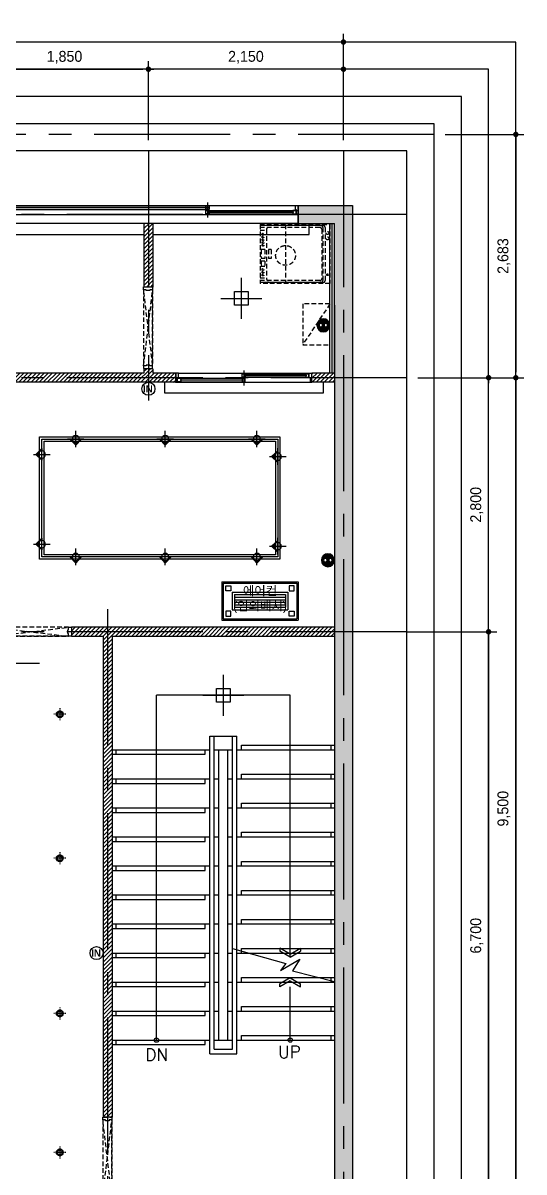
# Model space of a CAD drawing. Header units: millimetres. Extents: x -224448 to 1592092, y -164641 to 319001.
# Drawn here: x 291769 to 297292, y 86008 to 98672 of the extents above; entities that cross this region are included whole.
import ezdxf
from ezdxf.enums import TextEntityAlignment as Align

# ---------------------------------------------------------------- set-up
doc = ezdxf.new("R2010")
doc.units = ezdxf.units.MM
doc.linetypes.add('CENTER2', pattern=[1.125, 0.75, -0.125, 0.125, -0.125])
doc.linetypes.add('HIDDEN', pattern=[9.525, 6.35, -3.175])
doc.layers.get('Defpoints').update_dxf_attribs({"color": 35})
for name, color, linetype in [('ARREA', 1, 'Continuous'), ('DIM', 3, 'Continuous'), ('FUR', 6, 'Continuous'), ('I-CL-LIT', 7, 'Continuous'), ('I-LIGHT', 1, 'Continuous'), ('I_CON', 2, 'Continuous'), ('I_FUR', 6, 'Continuous'), ('I_HAT', 8, 'Continuous'), ('I_TXT', 7, 'Continuous'), ('I_WALL', 3, 'Continuous'), ('I_WIN', 5, 'Continuous')]:
    doc.layers.add(name, color=color, linetype=linetype)
doc.styles.add('HY울릉도', font='')
doc.styles.add('IABU-글꼴스타일', font='')
doc.styles.add('ROMANS', font='romans', dxfattribs={"height": 135})
doc.styles.get("Standard").update_dxf_attribs({"font": 'arial.ttf'})
doc.styles.add('맑은고딕', font='malgun.ttf')
doc.styles.get('HY울릉도').set_extended_font_data('HY울릉도L')
doc.styles.get('IABU-글꼴스타일').set_extended_font_data('HY울릉도L')
doc.linetypes.add('BATTING', pattern='A,0.00254,-2.54,[134,ltypeshp.shx,S=2.54,R=0,X=-2.54,Y=0],-5.08,[134,ltypeshp.shx,S=2.54,R=180,X=2.54,Y=0],-2.54', length=10.16254)
doc.dimstyles.new('IABC-100 (SUB)', dxfattribs={"dimscale": 60, "dimtxt": 2, "dimasz": 1, "dimexe": 1.5, "dimexo": 2, "dimgap": 1, "dimtad": 1, "dimdec": 0, "dimdsep": 46, "dimlunit": 6, "dimtxsty": 'IABU-글꼴스타일', "dimblk": '1234_Dot', "dimcen": 1, "dimclrd": 4, "dimclre": 4, "dimclrt": 7, "dimadec": 0, "dimazin": 0, "dimtfac": 1, "dimtdec": 0, "dimtix": 1, "dimtmove": 2, "dimatfit": 3, "dimldrblk": '1234_Dot', "dimfxl": 2, "dimtolj": 1, "dimtzin": 0, "dimarcsym": 0})
doc.dimstyles.new('ISO-25', dxfattribs={"dimtxt": 2.5, "dimasz": 2.5, "dimexe": 1.25, "dimexo": 0.625, "dimtad": 1, "dimtxsty": 'Standard', "dimcen": 2.5, "dimadec": 0, "dimazin": 0, "dimtfac": 1, "dimtmove": 0, "dimatfit": 3, "dimfxl": 1, "dimarcsym": 0})

# ---------------------------------------------------------------- blocks, each defined once
blk = doc.blocks.new('dd')
at = {"layer": 'I_WIN', "linetype": 'Continuous'}
for p, q in [((10974, 19551), (16424, 19551)), ((10974, 19542), (10974, 19551)), ((10974, 19551), (10991, 19551)), ((10974, 19451), (10974, 19542)), ((10991, 19551), (10991, 19502)), ((10994, 19546), (11974, 19546)), ((11032, 19546), (10994, 19546)), ((10994, 19546), (10994, 19506)), ((10994, 19506), (11974, 19506)), ((10994, 19506), (11032, 19506)), ((11027, 19529), (11032, 19531)), ((11027, 19523), (11027, 19529)), ((11032, 19521), (11027, 19523)), ((11029, 19524), (11029, 19528)), ((11032, 19531), (11032, 19546)), ((11032, 19532), (11035, 19530)), ((11974, 19528), (11032, 19528)), ((11032, 19524), (11974, 19524)), ((11032, 19520), (11035, 19522)), ((11032, 19506), (11032, 19521)), ((11035, 19530), (11036, 19529)), ((11035, 19522), (11036, 19523)), ((11036, 19529), (11036, 19528)), ((11036, 19523), (11036, 19524)), ((11953, 19529), (11952, 19528)), ((11953, 19523), (11952, 19524)), ((11956, 19532), (11953, 19530)), ((11953, 19530), (11953, 19529)), ((11953, 19522), (11953, 19523)), ((11956, 19520), (11953, 19522)), ((11956, 19531), (11956, 19546)), ((11956, 19546), (11991, 19546)), ((11962, 19529), (11956, 19531)), ((11956, 19521), (11962, 19523)), ((11956, 19506), (11956, 19521)), ((11991, 19506), (11956, 19506)), ((11962, 19523), (11962, 19529)), ((11962, 19524), (11962, 19528)), ((11974, 19420), (11974, 19585)), ((11991, 19546), (11991, 19506)), ((15441, 19546), (15406, 19546)), ((15406, 19546), (15406, 19506)), ((15406, 19546), (16424, 19546)), ((15406, 19506), (15441, 19506)), ((15424, 19418), (15424, 19586)), ((15424, 19506), (16424, 19506)), ((15436, 19529), (15441, 19531)), ((15436, 19523), (15436, 19529)), ((16370, 19528), (15436, 19528)), ((15436, 19524), (16370, 19524)), ((15441, 19521), (15436, 19523)), ((15441, 19531), (15441, 19546)), ((15441, 19532), (15444, 19530)), ((15441, 19520), (15444, 19522)), ((15441, 19506), (15441, 19521)), ((15444, 19530), (15444, 19530)), ((15444, 19530), (15445, 19528)), ((15444, 19523), (15445, 19524)), ((15444, 19522), (15444, 19523)), ((16362, 19529), (16361, 19528)), ((16362, 19523), (16361, 19524)), ((16365, 19532), (16362, 19530)), ((16362, 19530), (16362, 19529)), ((16362, 19522), (16362, 19523)), ((16365, 19520), (16362, 19522)), ((16365, 19531), (16365, 19546)), ((16365, 19546), (16403, 19546)), ((16370, 19529), (16365, 19531)), ((16365, 19521), (16370, 19523)), ((16365, 19506), (16365, 19521)), ((16403, 19506), (16365, 19506)), ((16370, 19523), (16370, 19529)), ((16403, 19546), (16403, 19506)), ((16424, 19551), (16406, 19551)), ((16406, 19551), (16406, 19502)), ((11004, 19451), (10974, 19451)), ((10991, 19502), (11004, 19502)), ((11004, 19502), (11004, 19500)), ((11004, 19500), (11004, 19451)), ((11004, 19451), (16424, 19451)), ((11956, 19496), (15441, 19496)), ((11991, 19496), (11956, 19496)), ((11956, 19496), (11956, 19456)), ((15441, 19478), (11956, 19478)), ((11956, 19474), (15441, 19474)), ((11956, 19456), (15424, 19456)), ((11956, 19456), (11991, 19456)), ((11986, 19479), (11991, 19481)), ((11986, 19472), (11986, 19479)), ((11986, 19478), (11986, 19474)), ((11991, 19471), (11986, 19472)), ((11991, 19481), (11991, 19496)), ((11991, 19481), (11994, 19480)), ((11991, 19470), (11994, 19471)), ((11991, 19456), (11991, 19471)), ((11994, 19480), (11994, 19479)), ((11994, 19479), (11995, 19478)), ((11994, 19472), (11995, 19474)), ((11994, 19471), (11994, 19472)), ((15403, 19479), (15402, 19478)), ((15403, 19472), (15402, 19474)), ((15406, 19482), (15403, 19480)), ((15403, 19480), (15403, 19479)), ((15403, 19471), (15403, 19472)), ((15406, 19470), (15403, 19471)), ((15441, 19496), (15406, 19496)), ((15406, 19496), (15406, 19481)), ((15406, 19481), (15412, 19479)), ((15412, 19472), (15406, 19471)), ((15406, 19471), (15406, 19456)), ((15406, 19456), (15441, 19456)), ((15412, 19479), (15412, 19472)), ((15412, 19474), (15412, 19478)), ((15441, 19456), (15441, 19496)), ((16406, 19502), (16394, 19502)), ((16394, 19502), (16394, 19451)), ((16394, 19451), (16424, 19451))]:
    blk.add_line(p, q, dxfattribs=at)
blk = doc.blocks.new('1234_Dot')
at = {"color": 0, "linetype": 'ByBlock', "lineweight": -2}
blk.add_line((-0.5, 0), (-1, 0), dxfattribs=at)
at = {"color": 0, "linetype": 'ByBlock', "const_width": 0.5}
blk.add_lwpolyline([(-0.25, 0, 1), (0.25, 0, 1)], format="xyb", close=True, dxfattribs=at)
blk = doc.blocks.new('*D134')
at = {"layer": 'Defpoints', "color": 0, "ltscale": 50, "transparency": 16777216}
for p in [(293152, 98162), (291302, 97262), (293152, 97262)]:
    blk.add_point(p, dxfattribs=at)
at = {"layer": 'DIM', "color": 4, "lineweight": -2, "ltscale": 50, "transparency": 16777216}
for p, q in [((291302, 97382), (291302, 98252)), ((291362, 98162), (293092, 98162)), ((293152, 97382), (293152, 98252))]:
    blk.add_line(p, q, dxfattribs=at)
at = {"layer": 'DIM', "color": 4, "lineweight": -2, "ltscale": 50, "transparency": 16777216, "xscale": 60, "yscale": 60, "zscale": 60, "rotation": 180}
blk.add_blockref('1234_Dot', (291302, 98162), dxfattribs=at)
at = {"layer": 'DIM', "color": 4, "lineweight": -2, "ltscale": 50, "transparency": 16777216, "xscale": 60, "yscale": 60, "zscale": 60}
blk.add_blockref('1234_Dot', (293152, 98162), dxfattribs=at)
at = {"layer": 'DIM', "color": 7, "ltscale": 50, "transparency": 16777216, "insert": (292227, 98293), "char_height": 120, "attachment_point": 5, "style": 'IABU-글꼴스타일'}
blk.add_mtext('\\A1;1,850', dxfattribs=at)
blk = doc.blocks.new('*D135')
at = {"layer": 'Defpoints', "color": 0, "ltscale": 50, "transparency": 16777216}
for p in [(293152, 98162), (293152, 97262), (295302, 97262)]:
    blk.add_point(p, dxfattribs=at)
at = {"layer": 'DIM', "color": 4, "lineweight": -2, "ltscale": 50, "transparency": 16777216}
for p, q in [((293152, 97382), (293152, 98252)), ((295242, 98162), (293212, 98162)), ((295302, 97382), (295302, 98252))]:
    blk.add_line(p, q, dxfattribs=at)
at = {"layer": 'DIM', "color": 4, "lineweight": -2, "ltscale": 50, "transparency": 16777216, "xscale": 60, "yscale": 60, "zscale": 60, "rotation": 180}
blk.add_blockref('1234_Dot', (293152, 98162), dxfattribs=at)
at = {"layer": 'DIM', "color": 4, "lineweight": -2, "ltscale": 50, "transparency": 16777216, "xscale": 60, "yscale": 60, "zscale": 60}
blk.add_blockref('1234_Dot', (295302, 98162), dxfattribs=at)
at = {"layer": 'DIM', "color": 7, "ltscale": 50, "transparency": 16777216, "insert": (294227, 98293), "char_height": 120, "attachment_point": 5, "style": 'IABU-글꼴스타일'}
blk.add_mtext('\\A1;2,150', dxfattribs=at)
blk = doc.blocks.new('*D121')
at = {"layer": 'Defpoints', "color": 0, "ltscale": 50, "transparency": 16777216}
for p in [(282802, 98462), (282802, 97262), (295302, 97262)]:
    blk.add_point(p, dxfattribs=at)
at = {"layer": 'DIM', "color": 4, "lineweight": -2, "ltscale": 50, "transparency": 16777216}
for p, q in [((282802, 97382), (282802, 98552)), ((295302, 97382), (295302, 98552)), ((295242, 98462), (282862, 98462))]:
    blk.add_line(p, q, dxfattribs=at)
at = {"layer": 'DIM', "color": 4, "lineweight": -2, "ltscale": 50, "transparency": 16777216, "xscale": 60, "yscale": 60, "zscale": 60, "rotation": 180}
blk.add_blockref('1234_Dot', (282802, 98462), dxfattribs=at)
at = {"layer": 'DIM', "color": 4, "lineweight": -2, "ltscale": 50, "transparency": 16777216, "xscale": 60, "yscale": 60, "zscale": 60}
blk.add_blockref('1234_Dot', (295302, 98462), dxfattribs=at)
at = {"layer": 'DIM', "color": 7, "ltscale": 50, "transparency": 16777216, "insert": (289052, 98593), "char_height": 120, "attachment_point": 5, "style": 'IABU-글꼴스타일'}
blk.add_mtext('\\A1;12,500', dxfattribs=at)
blk = doc.blocks.new('*D136')
at = {"layer": 'Defpoints', "color": 0, "lineweight": -2, "transparency": 16777216}
for p, q in [((296003, 91962), (296904, 91962)), ((296902, 85264), (296902, 91959)), ((296003, 85262), (296904, 85262))]:
    blk.add_line(p, q, dxfattribs=at)
at = {"layer": 'Defpoints', "color": 0, "transparency": 16777216}
for p in [(296002, 91962), (296902, 91962), (296002, 85262)]:
    blk.add_point(p, dxfattribs=at)
for points in [[(296902, 91959), (296903, 91959), (296902, 91962)], [(296902, 85264), (296903, 85264), (296902, 85262)]]:
    blk.add_solid(points, dxfattribs=at)
at = {"layer": 'Defpoints', "color": 0, "transparency": 16777216, "insert": (296901, 88612), "char_height": 2.5, "attachment_point": 5, "rotation": 90}
blk.add_mtext('6700', dxfattribs=at)
blk = doc.blocks.new('*D137')
at = {"layer": 'Defpoints', "color": 0, "ltscale": 50, "transparency": 16777216}
for p in [(296002, 94762), (296902, 94762), (296002, 91962)]:
    blk.add_point(p, dxfattribs=at)
at = {"layer": 'DIM', "color": 4, "lineweight": -2, "ltscale": 50, "transparency": 16777216}
for p, q in [((296122, 94762), (296992, 94762)), ((296902, 92022), (296902, 94702)), ((296122, 91962), (296992, 91962))]:
    blk.add_line(p, q, dxfattribs=at)
at = {"layer": 'DIM', "color": 4, "lineweight": -2, "ltscale": 50, "transparency": 16777216, "xscale": 60, "yscale": 60, "zscale": 60}
for p, rotation in [((296902, 94762), 90), ((296902, 91962), 270)]:
    blk.add_blockref('1234_Dot', p, dxfattribs=dict(at, rotation=rotation))
at = {"layer": 'DIM', "color": 7, "ltscale": 50, "transparency": 16777216, "insert": (296771, 93362), "char_height": 120, "attachment_point": 5, "rotation": 90, "style": 'IABU-글꼴스타일'}
blk.add_mtext('\\A1;2,800', dxfattribs=at)
blk = doc.blocks.new('*D138')
at = {"layer": 'Defpoints', "color": 0, "ltscale": 50, "transparency": 16777216}
for p in [(296302, 97444), (296302, 94762), (297202, 94762)]:
    blk.add_point(p, dxfattribs=at)
at = {"layer": 'DIM', "color": 4, "lineweight": -2, "ltscale": 50, "transparency": 16777216}
for p, q in [((296422, 97444), (297292, 97444)), ((297202, 97384), (297202, 94822)), ((296422, 94762), (297292, 94762))]:
    blk.add_line(p, q, dxfattribs=at)
at = {"layer": 'DIM', "color": 4, "lineweight": -2, "ltscale": 50, "transparency": 16777216, "xscale": 60, "yscale": 60, "zscale": 60}
for p, rotation in [((297202, 97444), 90), ((297202, 94762), 270)]:
    blk.add_blockref('1234_Dot', p, dxfattribs=dict(at, rotation=rotation))
at = {"layer": 'DIM', "color": 7, "ltscale": 50, "transparency": 16777216, "insert": (297071, 96103), "char_height": 120, "attachment_point": 5, "rotation": 90, "style": 'IABU-글꼴스타일'}
blk.add_mtext('\\A1;2,683', dxfattribs=at)
blk = doc.blocks.new('*D122')
at = {"layer": 'Defpoints', "color": 0, "ltscale": 50, "transparency": 16777216}
for p in [(296002, 94762), (296002, 85262), (297202, 85262)]:
    blk.add_point(p, dxfattribs=at)
at = {"layer": 'DIM', "color": 4, "lineweight": -2, "ltscale": 50, "transparency": 16777216}
for p, q in [((296122, 94762), (297292, 94762)), ((297202, 94702), (297202, 85322)), ((296122, 85262), (297292, 85262))]:
    blk.add_line(p, q, dxfattribs=at)
at = {"layer": 'DIM', "color": 4, "lineweight": -2, "ltscale": 50, "transparency": 16777216, "xscale": 60, "yscale": 60, "zscale": 60}
for p, rotation in [((297202, 94762), 90), ((297202, 85262), 270)]:
    blk.add_blockref('1234_Dot', p, dxfattribs=dict(at, rotation=rotation))
at = {"layer": 'DIM', "color": 7, "ltscale": 50, "transparency": 16777216, "insert": (297071, 90012), "char_height": 120, "attachment_point": 5, "rotation": 90, "style": 'IABU-글꼴스타일'}
blk.add_mtext('\\A1;9,500', dxfattribs=at)
blk = doc.blocks.new('*D123')
at = {"layer": 'Defpoints', "color": 0, "ltscale": 50, "transparency": 16777216}
for p in [(296002, 91962), (296002, 85262), (296902, 85262)]:
    blk.add_point(p, dxfattribs=at)
at = {"layer": 'DIM', "color": 4, "lineweight": -2, "ltscale": 50, "transparency": 16777216}
for p, q in [((296122, 91962), (296992, 91962)), ((296902, 91902), (296902, 85322)), ((296122, 85262), (296992, 85262))]:
    blk.add_line(p, q, dxfattribs=at)
at = {"layer": 'DIM', "color": 4, "lineweight": -2, "ltscale": 50, "transparency": 16777216, "xscale": 60, "yscale": 60, "zscale": 60}
for p, rotation in [((296902, 91962), 90), ((296902, 85262), 270)]:
    blk.add_blockref('1234_Dot', p, dxfattribs=dict(at, rotation=rotation))
at = {"layer": 'DIM', "color": 7, "ltscale": 50, "transparency": 16777216, "insert": (296771, 88612), "char_height": 120, "attachment_point": 5, "rotation": 90, "style": 'IABU-글꼴스타일'}
blk.add_mtext('\\A1;6,700', dxfattribs=at)
blk = doc.blocks.new('j 10')
at = {"layer": 'I_FUR', "color": 8, "linetype": 'HIDDEN', "ltscale": 8}
for p, q in [((300474, 48442), (300574, 48442)), ((300474, 48412), (300474, 48442)), ((300474, 48442), (300474, 48442)), ((300474, 48412), (300474, 47572)), ((300504, 48412), (300474, 48412)), ((300474, 47572), (300574, 48412)), ((300574, 47582), (300474, 48412)), ((300504, 48402), (300504, 48412)), ((300544, 48402), (300504, 48402)), ((300574, 48412), (300544, 48412)), ((300544, 48412), (300544, 48402)), ((300574, 48442), (300574, 48412)), ((300574, 47572), (300574, 48412)), ((300574, 48412), (300574, 47582)), ((300504, 47572), (300474, 47572)), ((300474, 47572), (300474, 47542)), ((300474, 47542), (300574, 47542)), ((300474, 47542), (300474, 47542)), ((300544, 47582), (300504, 47582)), ((300504, 47582), (300504, 47572)), ((300544, 47572), (300544, 47582)), ((300574, 47572), (300544, 47572)), ((300574, 47542), (300574, 47572))]:
    blk.add_line(p, q, dxfattribs=at)
blk = doc.blocks.new('j11')
at = {"layer": 'I_FUR', "color": 8, "linetype": 'HIDDEN', "ltscale": 8}
for p, q in [((280040, 55580), (280810, 55580)), ((280040, 55580), (280040, 54930)), ((280713, 55568), (280040, 55568)), ((280737, 55568), (280040, 55568)), ((280700, 55548), (280040, 55548)), ((280040, 55518), (280112, 55518)), ((280112, 55528), (280112, 54982)), ((280321, 55580), (280321, 54930)), ((280720, 55528), (280720, 54982)), ((280733, 55548), (280733, 54962)), ((280757, 55548), (280757, 54962)), ((280810, 55580), (280810, 54930)), ((280092, 55304), (280054, 55304)), ((280054, 55304), (280054, 55206)), ((280092, 55304), (280092, 55206)), ((280162, 55304), (280132, 55304)), ((280132, 55304), (280132, 55206)), ((280162, 55304), (280162, 55206)), ((280092, 55206), (280054, 55206)), ((280054, 55178), (280054, 55117)), ((280092, 55178), (280054, 55178)), ((280092, 55117), (280054, 55117)), ((280092, 55178), (280092, 55117)), ((280162, 55206), (280132, 55206)), ((280040, 54992), (280112, 54992)), ((280700, 54962), (280040, 54962)), ((280713, 54942), (280040, 54942)), ((280737, 54942), (280040, 54942)), ((280810, 54930), (280040, 54930))]:
    blk.add_line(p, q, dxfattribs=at)
for centre, radius in [((280072, 55474), 10), ((280784, 55487), 16.1), ((280072, 55443), 10), ((280072, 55413), 10), ((280072, 55382), 10), ((280072, 55352), 10), ((280321, 55240), 109), ((280784, 55428), 16.1), ((280072, 55085), 10), ((280072, 55054), 10), ((280072, 55024), 10), ((280783, 55027), 9.29)]:
    blk.add_circle(centre, radius, dxfattribs=at)
for centre, start, end in [((280132, 55528), 90, 180), ((280700, 55528), 0, 90), ((280713, 55548), 0, 90), ((280737, 55548), 0, 90), ((280132, 54982), 180, 270), ((280700, 54982), 270, 0), ((280713, 54962), 270, 0), ((280737, 54962), 270, 0)]:
    blk.add_arc(centre, 20, start, end, dxfattribs=at)
blk = doc.blocks.new('SP01')
at = {"layer": 'I-LIGHT'}
blk.add_hatch(color=1, dxfattribs=at).paths.add_polyline_path([(2182616, -1632810), (2182551, -1632878), (2182576, -1632878, -1), (2182656, -1632878), (2182680, -1632878)])
at = {"layer": 'I-LIGHT', "color": 1}
for p, q in [((2182707, -1632878), (2182524, -1632878)), ((2182616, -1632810), (2182551, -1632878)), ((2182551, -1632878), (2182576, -1632878)), ((2182616, -1632787), (2182616, -1632970)), ((2182616, -1632810), (2182680, -1632878)), ((2182656, -1632878), (2182680, -1632878))]:
    blk.add_line(p, q, dxfattribs=at)
at = {"layer": 'I-LIGHT', "color": 4}
blk.add_circle((2182616, -1632878), 40, dxfattribs=at)
blk = doc.blocks.new('J15')
at = {"layer": 'I-LIGHT', "color": 6, "ltscale": 50}
for p, q in [((319165, 48370), (319165, 47920)), ((318940, 48145), (319390, 48145))]:
    blk.add_line(p, q, dxfattribs=at)
blk.add_lwpolyline([(319090, 48220), (319240, 48220), (319240, 48070), (319090, 48070)], close=True, dxfattribs=at)
blk = doc.blocks.new('J20')
at = {"layer": 'I-LIGHT', "color": 144}
for p, q in [((33370, 27039), (33370, 26619)), ((33370, 27039), (34210, 27039)), ((33384, 27025), (33384, 26633)), ((33384, 27025), (34196, 27025)), ((34196, 27025), (34196, 26633)), ((34210, 27039), (34210, 26619)), ((33482, 26927), (33482, 26731)), ((33482, 26927), (34098, 26927)), ((33510, 26899), (33510, 26759)), ((33510, 26899), (34070, 26899)), ((33510, 26899), (34070, 26899)), ((33510, 26871), (34070, 26871)), ((34070, 26899), (34070, 26759)), ((34098, 26927), (34098, 26731)), ((33482, 26731), (34098, 26731)), ((33510, 26843), (34070, 26843)), ((33510, 26815), (34070, 26815)), ((33510, 26787), (34070, 26787)), ((33510, 26759), (34070, 26759)), ((33510, 26759), (34070, 26759)), ((33510, 26759), (34070, 26759)), ((33510, 26759), (34070, 26759)), ((33510, 26731), (34070, 26731)), ((33370, 26619), (34210, 26619)), ((33384, 26633), (34196, 26633))]:
    blk.add_line(p, q, dxfattribs=at)
for points in [[(33468, 26941), (33412, 26941), (33412, 26997), (33468, 26997)], [(34112, 26941), (34168, 26941), (34168, 26997), (34112, 26997)], [(33468, 26717), (33412, 26717), (33412, 26661), (33468, 26661)], [(34112, 26717), (34168, 26717), (34168, 26661), (34112, 26661)]]:
    blk.add_lwpolyline(points, close=True, dxfattribs=at)
blk = doc.blocks.new('J40')
at = {"layer": 'I_WIN', "linetype": 'Continuous'}
for p, q in [((306182, 57590), (306152, 57590)), ((306152, 57590), (306152, 57499)), ((306152, 57499), (306152, 57490)), ((306170, 57490), (306170, 57539)), ((306170, 57539), (306182, 57539)), ((306173, 57535), (306920, 57535)), ((306173, 57495), (306173, 57535)), ((306173, 57535), (306211, 57535)), ((306173, 57495), (306920, 57495)), ((306211, 57495), (306173, 57495)), ((306182, 57590), (307652, 57590)), ((306182, 57541), (306182, 57590)), ((306182, 57539), (306182, 57541)), ((306211, 57520), (306206, 57518)), ((306206, 57518), (306206, 57512)), ((306206, 57512), (306211, 57510)), ((306208, 57517), (306208, 57513)), ((306211, 57535), (306211, 57520)), ((306211, 57521), (306214, 57520)), ((306211, 57517), (306890, 57517)), ((306890, 57513), (306211, 57513)), ((306211, 57509), (306214, 57511)), ((306211, 57510), (306211, 57495)), ((306214, 57520), (306214, 57519)), ((306214, 57519), (306215, 57517)), ((306214, 57512), (306215, 57513)), ((306214, 57511), (306214, 57512)), ((306882, 57519), (306881, 57517)), ((306882, 57512), (306881, 57513)), ((306885, 57521), (306882, 57520)), ((306882, 57520), (306882, 57519)), ((306882, 57511), (306882, 57512)), ((306885, 57509), (306882, 57511)), ((306885, 57545), (306885, 57585)), ((306885, 57585), (306920, 57585)), ((306920, 57545), (306885, 57545)), ((306920, 57535), (306885, 57535)), ((306885, 57535), (306885, 57520)), ((306885, 57520), (306890, 57518)), ((306890, 57512), (306885, 57510)), ((306885, 57510), (306885, 57495)), ((306885, 57495), (306920, 57495)), ((306890, 57518), (306890, 57512)), ((306890, 57517), (306890, 57513)), ((306902, 57621), (306902, 57456)), ((306902, 57585), (307622, 57585)), ((306902, 57545), (307622, 57545)), ((306920, 57570), (306914, 57569)), ((306914, 57569), (306914, 57562)), ((306914, 57567), (307592, 57567)), ((306914, 57563), (306914, 57567)), ((307592, 57563), (306914, 57563)), ((306914, 57562), (306920, 57560)), ((306920, 57585), (306920, 57570)), ((306920, 57571), (306923, 57570)), ((306920, 57560), (306923, 57561)), ((306920, 57560), (306920, 57545)), ((306920, 57495), (306920, 57535)), ((306923, 57570), (306923, 57569)), ((306923, 57569), (306924, 57567)), ((306923, 57562), (306924, 57563)), ((306923, 57561), (306923, 57562)), ((307584, 57570), (307583, 57569)), ((307583, 57569), (307583, 57567)), ((307583, 57562), (307583, 57563)), ((307584, 57561), (307583, 57562)), ((307587, 57571), (307584, 57570)), ((307587, 57560), (307584, 57561)), ((307622, 57585), (307587, 57585)), ((307587, 57585), (307587, 57570)), ((307587, 57570), (307592, 57569)), ((307592, 57562), (307587, 57560)), ((307587, 57560), (307587, 57545)), ((307587, 57545), (307622, 57545)), ((307592, 57569), (307592, 57562)), ((307592, 57567), (307592, 57563)), ((307622, 57545), (307622, 57585)), ((307625, 57539), (307625, 57590)), ((307625, 57590), (307655, 57590)), ((307638, 57539), (307625, 57539)), ((307638, 57490), (307638, 57539)), ((307655, 57490), (307655, 57590)), ((306152, 57490), (307652, 57490)), ((306152, 57490), (306170, 57490)), ((307655, 57490), (307638, 57490))]:
    blk.add_line(p, q, dxfattribs=at)
blk = doc.blocks.new('콘센트')
at = {"ltscale": 50}
h = blk.add_hatch(color=150, dxfattribs=at)
h.dxf.hatch_style = 1
edge = h.paths.add_edge_path()
edge.add_arc((-34286, -6087), 100, 0, 360)
edge = h.paths.add_edge_path(flags=16)
edge.add_arc((-34248, -6089), 26, 0, 360)
edge = h.paths.add_edge_path(flags=16)
edge.add_arc((-34325, -6089), 26, 0, 360)
at = {"color": 150, "ltscale": 50}
for centre, radius in [((-34286, -6087), 100), ((-34325, -6089), 26), ((-34248, -6089), 26)]:
    blk.add_circle(centre, radius, dxfattribs=at)
blk = doc.blocks.new('J5')
at = {"color": 150, "ltscale": 50}
blk.add_circle((302452, 41414), 72, dxfattribs=at)
at = {"color": 150, "ltscale": 50, "insert": (302500, 41414), "char_height": 80, "attachment_point": 6, "style": '맑은고딕'}
blk.add_mtext('{\\fPretendard Variable SemiBold|b0|i0|c129|p2;IN}', dxfattribs=at)
blk = doc.blocks.new('l2')
blk.add_circle((354296, 53893), 37.5)
at = {"layer": 'I-CL-LIT', "color": 1}
for p, q in [((354296, 53959), (354296, 53950)), ((354239, 53893), (354230, 53893)), ((354344, 53893), (354248, 53893)), ((354296, 53942), (354296, 53845)), ((354296, 53836), (354296, 53828)), ((354362, 53893), (354353, 53893))]:
    blk.add_line(p, q, dxfattribs=at)
blk.add_circle((354296, 53893), 26.3, dxfattribs=at)

msp = doc.modelspace()

# ---------------------------------------------------------------- hatches: boundary and pattern name
at = {"layer": 'I_HAT'}
h = msp.add_hatch(color=256, dxfattribs=at)
h.dxf.hatch_style = 1
h.paths.add_polyline_path([(295402.484, 96461.633), (295402.484, 96661.633), (294802.484, 96661.633), (294802.484, 96461.633), (295202.484, 96461.633), (295202.484, 94811.633), (295202.484, 92011.633), (295202.484, 85361.633), (294977.484, 85361.633), (294977.484, 85161.633), (295402.484, 85161.633)])
h.paths.add_polyline_path([(292977.484, 85361.633), (292752.484, 85361.633), (292752.484, 85711.633), (292652.484, 85711.633), (292652.484, 85361.633), (292152.484, 85361.633), (292152.484, 85161.633), (292977.484, 85161.633)])
h.paths.add_polyline_path([(282902.484, 88511.633), (282902.484, 90511.633), (282902.484, 94711.633), (282902.484, 95561.633), (282702.484, 95561.633), (282702.484, 85161.633), (283302.484, 85161.633), (283302.484, 85361.633), (282902.484, 85361.633)])
h.paths.add_polyline_path([(283302.484, 96661.633), (282702.484, 96661.633), (282702.484, 96461.633), (283302.484, 96461.633)])
h = msp.add_hatch(dxfattribs=at)
h.set_pattern_fill('ANSI31', color=256, scale=10)
h.set_pattern_definition([(45, (21350, 42020), (-22.4506403, 22.4506403), [])])
h.paths.add_polyline_path([(285502.484, 94811.633), (282902.484, 94811.633), (282902.484, 94711.633), (285502.484, 94711.633), (285502.484, 94720.641)])
h.paths.add_polyline_path([(290152.484, 94811.633), (287004.968, 94811.633), (287004.968, 94711.633), (287052.484, 94711.633), (287052.484, 91561.633), (287152.484, 91561.633), (289402.484, 91561.633), (289402.484, 91661.633), (287152.484, 91661.633), (287152.484, 94711.633), (290152.484, 94711.633)])
h.paths.add_polyline_path([(293452.484, 94811.633), (293202.484, 94811.633), (293202.484, 94861.633), (293102.484, 94861.633), (293102.484, 94811.633), (291052.484, 94811.633), (291052.484, 94711.633), (291252.484, 94711.633), (291252.484, 91661.633), (291202.484, 91661.633), (291202.484, 91561.633), (291352.484, 91561.633), (291352.484, 91911.633), (291402.484, 91911.633), (291402.484, 92011.633), (291352.484, 92011.633), (291352.484, 94711.633), (293452.484, 94711.633)])
h.paths.add_polyline_path([(295202.484, 94811.633), (294954.968, 94811.633), (294954.968, 94711.633), (295202.484, 94711.633)])
h.paths.add_polyline_path([(293202.484, 96461.633), (293102.484, 96461.633), (293102.484, 95761.633), (293202.484, 95761.633)])
h.paths.add_polyline_path([(295202.484, 92011.633), (292302.484, 92011.633), (292302.484, 91911.633), (292652.484, 91911.633), (292652.484, 86611.633), (292752.484, 86611.633), (292752.484, 91911.633), (295202.484, 91911.633)])
h.paths.add_polyline_path([(286852.484, 88611.633), (286552.484, 88611.633), (286552.484, 89561.633), (286502.484, 89561.633), (286502.484, 88511.633), (286752.484, 88511.633), (286752.484, 88461.633), (286852.484, 88461.633)])
h.paths.add_polyline_path([(286502.484, 89561.633), (286452.484, 89561.633), (286452.484, 88611.633), (282902.484, 88611.633), (282902.484, 88511.633), (286502.484, 88511.633)])
h.paths.add_polyline_path([(287152.484, 90661.633), (287052.484, 90661.633), (287052.484, 90611.633), (286502.484, 90611.633), (286502.484, 90461.633), (286552.484, 90461.633), (286552.484, 90511.633), (287152.484, 90511.633)])
h.paths.add_polyline_path([(286502.484, 90611.633), (282902.484, 90611.633), (282902.484, 90511.633), (286452.484, 90511.633), (286452.484, 90461.633), (286502.484, 90461.633)])
h.paths.add_polyline_path([(286852.484, 87561.633), (286752.484, 87561.633), (286752.484, 85361.633), (286852.484, 85361.633)])

# ---------------------------------------------------------------- linework, layer by layer
at = {"layer": 'ARREA', "color": 1, "linetype": 'CENTER2', "ltscale": 2000}
for p, q in [((296302.484, 97444.134), (281802.484, 97444.134)), ((293152.484, 97261.633), (293152.484, 94511.633)), ((295302.484, 97261.633), (295302.484, 84561.633)), ((296002.484, 96561.633), (282102.484, 96561.633)), ((296002.484, 94761.633), (282102.484, 94761.633)), ((292702.484, 92211.633), (292702.484, 84561.633)), ((296002.484, 91961.633), (291052.484, 91961.633)), ((291952.484, 91611.633), (286452.484, 91611.633))]:
    msp.add_line(p, q, dxfattribs=at)
at = {"layer": 'Defpoints'}
for points in [[(297202.484, 98461.633), (280902.484, 98461.633), (280902.484, 83361.633), (297202.484, 83361.633)], [(296902.484, 98161.633), (281202.484, 98161.633), (281202.484, 83661.633), (296902.484, 83661.633)], [(296602.484, 97861.633), (281502.484, 97861.633), (281502.484, 83961.633), (296602.484, 83961.633)], [(296302.484, 97561.633), (281802.484, 97561.633), (281802.484, 84261.633), (296302.484, 84261.633)], [(296002.484, 97261.633), (282102.484, 97261.633), (282102.484, 84561.633), (296002.484, 84561.633)]]:
    msp.add_lwpolyline(points, close=True, dxfattribs=at)
at = {"layer": 'FUR'}
msp.add_line((295152.484, 95411.633), (295152.484, 95861.633), dxfattribs=at)
at = {"layer": 'I-LIGHT', "color": 6, "ltscale": 50}
for points in [[(283182.484, 96461.633), (283182.484, 96341.633), (293102.484, 96341.633)], [(293202.484, 96341.633), (294922.484, 96341.633), (294922.484, 96461.633)], [(295077.484, 94711.633), (295077.484, 94591.633), (293332.484, 94591.633), (293332.484, 94711.633)]]:
    msp.add_lwpolyline(points, dxfattribs=at)
for points in [[(291952.484, 94111.633), (294602.484, 94111.633), (294602.484, 92761.633), (291952.484, 92761.633)], [(292002.484, 94061.633), (294552.484, 94061.633), (294552.484, 92811.633), (292002.484, 92811.633)]]:
    msp.add_lwpolyline(points, close=True, dxfattribs=at)
at = {"layer": 'I_CON', "color": 2}
for p, q in [((294802.484, 96661.633), (295402.484, 96661.633)), ((295402.484, 96661.633), (295402.484, 96461.633)), ((294802.484, 96461.633), (295202.484, 96461.633)), ((295402.484, 96461.633), (295402.484, 85161.633)), ((295202.484, 95561.633), (295202.484, 94811.633)), ((295202.484, 94811.633), (295202.484, 92011.633)), ((295202.484, 92011.633), (295202.484, 85361.633)), ((292752.484, 86611.633), (292652.484, 86611.633))]:
    msp.add_line(p, q, dxfattribs=at)
at = {"layer": 'I_CON'}
msp.add_lwpolyline([(294802.484, 96461.633), (294802.484, 96661.633)], dxfattribs=at)
at = {"layer": 'I_FUR', "color": 8, "linetype": 'BATTING', "ltscale": 2.4}
msp.add_line((295177.484, 94811.633), (295177.484, 96461.633), dxfattribs=at)
at = {"layer": 'I_FUR', "color": 8, "linetype": 'HIDDEN', "ltscale": 8}
for p, q in [((295152.484, 95575), (294852.484, 95125)), ((295152.484, 95575), (294852.484, 95575)), ((294852.484, 95575), (294852.484, 95125)), ((294852.484, 95125), (295152.484, 95125))]:
    msp.add_line(p, q, dxfattribs=at)
at = {"layer": 'I_HAT'}
for p, q in [((295152.484, 94811.633), (295152.484, 96461.633)), ((295202.484, 94811.633), (295202.484, 96461.633)), ((293239.984, 89701.633), (293239.984, 91261.633)), ((294714.984, 91261.633), (293239.984, 91261.633)), ((294714.984, 88374.977), (294714.984, 91261.633)), ((293827.484, 87311.633), (293827.484, 90811.633)), ((293827.484, 90811.633), (294127.484, 90811.633)), ((293877.484, 87361.633), (293877.484, 90811.633)), ((294077.484, 87361.633), (294077.484, 90811.633)), ((294127.484, 87311.633), (294127.484, 90811.633)), ((294177.484, 90711.633), (295202.484, 90711.633)), ((294177.484, 90661.633), (294177.484, 90711.633)), ((295162.484, 90711.633), (295162.484, 90661.633)), ((292752.484, 90661.633), (293827.484, 90661.633)), ((292752.484, 90611.633), (293777.484, 90611.633)), ((292792.484, 90661.633), (292792.484, 90611.633)), ((293777.484, 90611.633), (293777.484, 90661.633)), ((293877.484, 90661.633), (294077.484, 90661.633)), ((293927.484, 87461.633), (293927.484, 90661.633)), ((294027.484, 87461.633), (294027.484, 90661.633)), ((294127.484, 90661.633), (295202.484, 90661.633)), ((292752.484, 90341.633), (293827.484, 90341.633)), ((292792.484, 90341.633), (292792.484, 90291.633)), ((293777.484, 90291.633), (293777.484, 90341.633)), ((293877.484, 90341.633), (293927.484, 90341.633)), ((294027.484, 90341.633), (294077.484, 90341.633)), ((294127.484, 90341.633), (295202.484, 90341.633)), ((294177.484, 90391.633), (295202.484, 90391.633)), ((294177.484, 90341.633), (294177.484, 90391.633)), ((295162.484, 90391.633), (295162.484, 90341.633)), ((292752.484, 90291.633), (293777.484, 90291.633)), ((293239.984, 87461.633), (293239.984, 90051.633)), ((294177.484, 90071.633), (295202.484, 90071.633)), ((294177.484, 90021.633), (294177.484, 90071.633)), ((295162.484, 90071.633), (295162.484, 90021.633)), ((292752.484, 90021.633), (293827.484, 90021.633)), ((292752.484, 89971.633), (293777.484, 89971.633)), ((292792.484, 90021.633), (292792.484, 89971.633)), ((293777.484, 89971.633), (293777.484, 90021.633)), ((293877.484, 90021.633), (293927.484, 90021.633)), ((294027.484, 90021.633), (294077.484, 90021.633)), ((294127.484, 90021.633), (295202.484, 90021.633)), ((292752.484, 89701.633), (293827.484, 89701.633)), ((292792.484, 89701.633), (292792.484, 89651.633)), ((293777.484, 89651.633), (293777.484, 89701.633)), ((293877.484, 89701.633), (293927.484, 89701.633)), ((294027.484, 89701.633), (294077.484, 89701.633)), ((294127.484, 89701.633), (295202.484, 89701.633)), ((294177.484, 89751.633), (295202.484, 89751.633)), ((294177.484, 89701.633), (294177.484, 89751.633)), ((295162.484, 89751.633), (295162.484, 89701.633)), ((292752.484, 89651.633), (293777.484, 89651.633)), ((294177.484, 89431.633), (295202.484, 89431.633)), ((294177.484, 89381.633), (294177.484, 89431.633)), ((295162.484, 89431.633), (295162.484, 89381.633)), ((292752.484, 89381.633), (293827.484, 89381.633)), ((292752.484, 89331.633), (293777.484, 89331.633)), ((292792.484, 89381.633), (292792.484, 89331.633)), ((293777.484, 89331.633), (293777.484, 89381.633)), ((293877.484, 89381.633), (293927.484, 89381.633)), ((294027.484, 89381.633), (294077.484, 89381.633)), ((294127.484, 89381.633), (295202.484, 89381.633)), ((292752.484, 89061.633), (293827.484, 89061.633)), ((292792.484, 89061.633), (292792.484, 89011.633)), ((293777.484, 89011.633), (293777.484, 89061.633)), ((293877.484, 89061.633), (293927.484, 89061.633)), ((294027.484, 89061.633), (294077.484, 89061.633)), ((294127.484, 89061.633), (295202.484, 89061.633)), ((294177.484, 89111.633), (295202.484, 89111.633)), ((294177.484, 89061.633), (294177.484, 89111.633)), ((295162.484, 89111.633), (295162.484, 89061.633)), ((292752.484, 89011.633), (293777.484, 89011.633)), ((294177.484, 88791.633), (295202.484, 88791.633)), ((294177.484, 88741.633), (294177.484, 88791.633)), ((295162.484, 88791.633), (295162.484, 88741.633)), ((292752.484, 88741.633), (293827.484, 88741.633)), ((292752.484, 88691.633), (293777.484, 88691.633)), ((292792.484, 88741.633), (292792.484, 88691.633)), ((293777.484, 88691.633), (293777.484, 88741.633)), ((293877.484, 88741.633), (293927.484, 88741.633)), ((294027.484, 88741.633), (294077.484, 88741.633)), ((294127.484, 88741.633), (295202.484, 88741.633)), ((292752.484, 88421.633), (293827.484, 88421.633)), ((292792.484, 88421.633), (292792.484, 88371.633)), ((293777.484, 88371.633), (293777.484, 88421.633)), ((293877.484, 88421.633), (293927.484, 88421.633)), ((294027.484, 88421.633), (294077.484, 88421.633)), ((294077.484, 88471.174), (294668.304, 88304.88)), ((294127.484, 88421.633), (295202.484, 88421.633)), ((294177.484, 88471.633), (295202.484, 88471.633)), ((294177.484, 88421.633), (294177.484, 88471.633)), ((294714.984, 88409.618), (294600.707, 88475.596)), ((294600.707, 88475.596), (294600.707, 88440.955)), ((294714.984, 88374.977), (294600.707, 88440.955)), ((294714.984, 88409.618), (294829.261, 88475.596)), ((294714.984, 88374.977), (294829.261, 88440.955)), ((294829.261, 88475.596), (294829.261, 88440.955)), ((295162.484, 88471.633), (295162.484, 88421.633)), ((292752.484, 88371.633), (293777.484, 88371.633)), ((294608.477, 88229.042), (294821.491, 88355.382)), ((294668.304, 88304.88), (294608.477, 88229.042)), ((294821.491, 88355.382), (294738.881, 88225.453)), ((294177.484, 88151.633), (295202.484, 88151.633)), ((294177.484, 88101.633), (294177.484, 88151.633)), ((294714.984, 88149.063), (294600.707, 88083.085)), ((294714.984, 88149.063), (294829.261, 88083.085)), ((294738.881, 88225.453), (295202.484, 88108.133)), ((295162.484, 88151.633), (295162.484, 88101.633)), ((292752.484, 88101.633), (293827.484, 88101.633)), ((292752.484, 88051.633), (293777.484, 88051.633)), ((292792.484, 88101.633), (292792.484, 88051.633)), ((293777.484, 88051.633), (293777.484, 88101.633)), ((293877.484, 88101.633), (293927.484, 88101.633)), ((294027.484, 88101.633), (294077.484, 88101.633)), ((294127.484, 88101.633), (295202.484, 88101.633)), ((294714.984, 88114.422), (294600.707, 88048.444)), ((294600.707, 88048.444), (294600.707, 88083.085)), ((294714.984, 88114.422), (294829.261, 88048.444)), ((294714.984, 87461.633), (294714.984, 88049.063)), ((294829.261, 88048.444), (294829.261, 88083.085)), ((292752.484, 87781.633), (293827.484, 87781.633)), ((292792.484, 87781.633), (292792.484, 87731.633)), ((293777.484, 87731.633), (293777.484, 87781.633)), ((293877.484, 87781.633), (293927.484, 87781.633)), ((294027.484, 87781.633), (294077.484, 87781.633)), ((294127.484, 87781.633), (295202.484, 87781.633)), ((294177.484, 87831.633), (295202.484, 87831.633)), ((294177.484, 87781.633), (294177.484, 87831.633)), ((295162.484, 87831.633), (295162.484, 87781.633)), ((292752.484, 87731.633), (293777.484, 87731.633)), ((294177.484, 87511.633), (295202.484, 87511.633)), ((294177.484, 87461.633), (294177.484, 87511.633)), ((295162.484, 87511.633), (295162.484, 87461.633)), ((292752.484, 87461.633), (293827.484, 87461.633)), ((292752.484, 87411.633), (293777.484, 87411.633)), ((292792.484, 87461.633), (292792.484, 87411.633)), ((293777.484, 87411.633), (293777.484, 87461.633)), ((293877.484, 87461.633), (294077.484, 87461.633)), ((294127.484, 87461.633), (295202.484, 87461.633)), ((293827.484, 87311.633), (294127.484, 87311.633)), ((293877.484, 87361.633), (294077.484, 87361.633))]:
    msp.add_line(p, q, dxfattribs=at)
msp.add_lwpolyline([(291977.484, 94086.633), (294577.484, 94086.633), (294577.484, 92786.633), (291977.484, 92786.633)], close=True, dxfattribs=at)
for centre, radius in [((293239.984, 87461.633), 24.435), ((294714.984, 87461.633), 23.235)]:
    msp.add_circle(centre, radius, dxfattribs=at)
at = {"layer": 'I_WALL'}
for p, q in [((293102.484, 96461.633), (293102.484, 95761.633)), ((293202.484, 96461.633), (293202.484, 95761.633)), ((295152.484, 94811.633), (295152.484, 96461.633)), ((295202.484, 94811.633), (295202.484, 96461.633)), ((293202.484, 95761.633), (293102.484, 95761.633)), ((293202.484, 94861.633), (293102.484, 94861.633)), ((293102.484, 94861.633), (293102.484, 94811.633)), ((293202.484, 94861.633), (293202.484, 94811.633)), ((293102.484, 94811.633), (291052.484, 94811.633)), ((293452.484, 94811.633), (293202.484, 94811.633)), ((295202.484, 94811.633), (294952.484, 94811.633)), ((293452.484, 94711.633), (291352.484, 94711.633)), ((295202.484, 94711.633), (294952.484, 94711.633)), ((295202.484, 92011.633), (292302.484, 92011.633)), ((292302.484, 92011.633), (292302.484, 91911.633)), ((292652.484, 91911.633), (292302.484, 91911.633)), ((292652.484, 91911.633), (292652.484, 86611.633)), ((295202.484, 91911.633), (292752.484, 91911.633)), ((292752.484, 91911.633), (292752.484, 86611.633))]:
    msp.add_line(p, q, dxfattribs=at)
for points in [[(293452.484, 94811.633), (293452.484, 94711.633)], [(294952.484, 94711.633), (294952.484, 94811.633)]]:
    msp.add_lwpolyline(points, dxfattribs=at)
at = {"layer": 'I_WIN'}
for points in [[(294802.484, 96461.633), (283302.484, 96461.633), (283302.484, 96661.633), (294802.484, 96661.633)], [(294802.484, 96461.633), (283302.484, 96461.633), (283302.484, 96561.633), (294802.484, 96561.633)]]:
    msp.add_lwpolyline(points, close=True, dxfattribs=at)

# ---------------------------------------------------------------- block references
at = {"xscale": -1, "rotation": 180}
msp.add_blockref('dd', (278378.86, 116112.817), dxfattribs=at)
at = {"xscale": -0.7200000000000001, "yscale": 0.7200000000000001, "zscale": 0.7200000000000001, "rotation": 180}
for p in [(319766.568, 90957.027), (319816.568, 88367.027)]:
    msp.add_blockref('콘센트', p, dxfattribs=at)
at = {"layer": 'I-LIGHT', "color": 1, "xscale": -1}
for p, rotation in [((-1890265.592, -1538791.705), 180.0000000006366), ((-1889278.077, -1538791.705), 180.0000000006366), ((-1888268.077, -1538791.705), 180.0000000006366), ((-1340900.854, 2276531.687), 90.00000000063662), ((-1338300.854, 2276508.077), 90.00000000063662), ((-1340900.854, 2275544.171), 90.00000000063662), ((-1338300.854, 2275520.561), 90.00000000063662), ((-1890265.592, -1540091.705), 180.0000000006366), ((-1889278.077, -1540091.705), 180.0000000006366), ((-1888268.077, -1540091.705), 180.0000000006366)]:
    msp.add_blockref('SP01', p, dxfattribs=dict(at, rotation=rotation))
at = {"layer": 'I_HAT'}
for name, p in [('j11', (14342.484, 40870)), ('j 10', (-7375.139, 47320)), ('J15', (-24989.112, 47491.633)), ('J40', (-12700, 37221.633)), ('J5', (-9299.514, 53226)), ('J20', (260592.485, 65472.541)), ('J15', (-25187.516, 43116.633)), ('J5', (-9871.514, 47006.367)), ('j 10', (-7825.139, 38170))]:
    msp.add_blockref(name, p, dxfattribs=at)
at = {"layer": 'I_HAT', "rotation": 270}
msp.add_blockref('j 10', (243860.851, 392486.063), dxfattribs=at)
at = {"layer": 'I_WALL'}
for p in [(-62120.877, 37160.206), (-62120.877, 35572.507), (-62120.877, 33862.308), (-62120.877, 32330.618)]:
    msp.add_blockref('l2', p, dxfattribs=at)

# ---------------------------------------------------------------- texts
at = {"layer": 'I_HAT', "style": 'ROMANS'}
for s, p in [('UP', (294706.137, 87263.174)), ('DN', (293242.008, 87234.9))]:
    msp.add_text(s, height=135, dxfattribs=at).set_placement(p, align=Align.CENTER)
at = {"layer": 'I_TXT', "insert": (294382.484, 92315.633), "char_height": 100, "width": 840, "attachment_point": 5, "style": 'HY울릉도'}
msp.add_mtext('{\\fPretendard Variable Light|b0|i0|c129|p2;에어컨\\P(임의배치)}', dxfattribs=at)

# ---------------------------------------------------------------- dimensions: what is measured, and where the dimension line sits
at = {"layer": 'Defpoints'}
dim = msp.add_linear_dim(base=(296902.484, 91961.633), p1=(296002.484, 85261.633), p2=(296002.484, 91961.633), angle=90, dimstyle='ISO-25', dxfattribs=at)
dim.commit()
dim.dimension.update_dxf_attribs({"geometry": '*D136', "text_midpoint": (296900.583, 88611.633)})
at = {"layer": 'DIM', "ltscale": 50}
for base, p1, p2, picture, middle in [((282802.484, 98461.633), (295302.484, 97261.633), (282802.484, 97261.633), '*D121', (289052.484, 98593.062)), ((293152.484, 98161.633), (291302.484, 97261.633), (293152.484, 97261.633), '*D134', (292227.484, 98293.062)), ((293152.484, 98161.633), (295302.484, 97261.633), (293152.484, 97261.633), '*D135', (294227.484, 98293.062))]:
    dim = msp.add_linear_dim(base=base, p1=p1, p2=p2, dimstyle='IABC-100 (SUB)', dxfattribs=at)
    dim.commit()
    dim.dimension.update_dxf_attribs({"geometry": picture, "text_midpoint": middle})
for base, p1, p2, picture, middle in [((297202.484, 94761.633), (296302.484, 97444.134), (296302.484, 94761.633), '*D138', (297071.056, 96102.884)), ((296902.484, 94761.633), (296002.484, 91961.633), (296002.484, 94761.633), '*D137', (296771.056, 93361.633)), ((297202.484, 85261.633), (296002.484, 94761.633), (296002.484, 85261.633), '*D122', (297071.056, 90011.633)), ((296902.484, 85261.633), (296002.484, 91961.633), (296002.484, 85261.633), '*D123', (296771.056, 88611.633))]:
    dim = msp.add_linear_dim(base=base, p1=p1, p2=p2, angle=90, dimstyle='IABC-100 (SUB)', dxfattribs=at)
    dim.commit()
    dim.dimension.update_dxf_attribs({"geometry": picture, "text_midpoint": middle})

doc.saveas('drawing.dxf')
